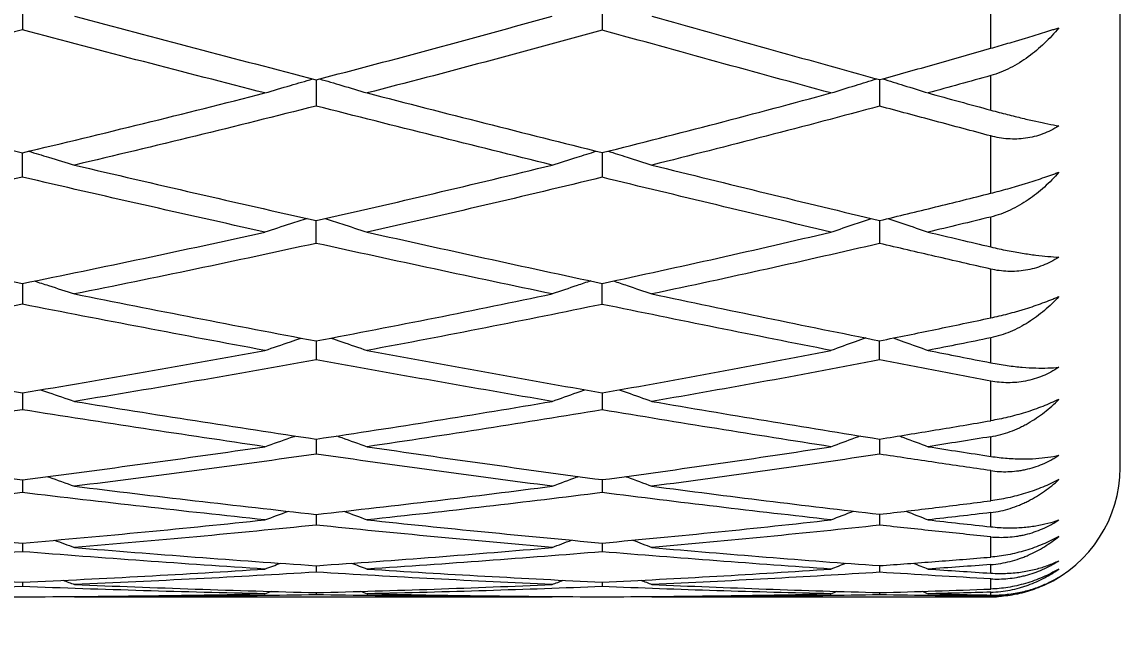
# Model space of a CAD drawing. Extents: x 6453 to 7582, y 0 to 827.
# Drawn here: x 6893.69 to 6902.19, y 644.57 to 649.25 of the extents above; entities that cross this region are included whole.
import ezdxf

# ---------------------------------------------------------------- set-up
doc = ezdxf.new("R2010")
doc.units = 0
doc.header["$LTSCALE"] = 30
doc.header["$MEASUREMENT"] = 0
doc.header["$PDMODE"] = 3
doc.header["$PDSIZE"] = -10
doc.layers.get('0').update_dxf_attribs({"linetype": 'CONTINUOUS'})
doc.layers.get('DEFPOINTS').update_dxf_attribs({"linetype": 'CONTINUOUS'})
doc.layers.add('1', color=7, linetype='CONTINUOUS')
doc.styles.add('Daelim Dimension', font='')
doc.styles.get('Daelim Dimension').set_extended_font_data('나눔고딕')
doc.dimstyles.new('DEFAULT', dxfattribs={"dimscale": 2, "dimtxt": 2, "dimasz": 2, "dimexe": 0, "dimexo": 2, "dimgap": 1, "dimtad": 1, "dimdec": 1, "dimzin": 9, "dimdsep": 46, "dimtxsty": 'Daelim Dimension', "dimcen": 0.5, "dimclrd": 252, "dimclre": 252, "dimclrt": 3, "dimadec": 1, "dimazin": 0, "dimtfac": 1, "dimtdec": 1, "dimtix": 1, "dimtmove": 0, "dimatfit": 3, "dimfxl": 1, "dimtolj": 1, "dimtzin": 1, "dimlwd": 9, "dimlwe": 9, "dimarcsym": 0})

# ---------------------------------------------------------------- blocks, each defined once
blk = doc.blocks.new('*D58')
at = {"color": 5, "lineweight": 9, "ltscale": 0.5, "transparency": 16777216}
for p, q in [((6608.1848, 641.7955), (6608.1848, 525.9087)), ((6902.1855, 641.7955), (6902.1855, 525.9087)), ((6612.1848, 527.9087), (6898.1855, 527.9087))]:
    blk.add_line(p, q, dxfattribs=at)
at = {"color": 5, "ltscale": 0.5, "transparency": 16777216}
for points in [[(6612.1848, 528.5754), (6612.1848, 527.242), (6608.1848, 527.9087)], [(6898.1855, 528.5754), (6898.1855, 527.242), (6902.1855, 527.9087)]]:
    blk.add_solid(points, dxfattribs=at)
at = {"layer": 'DEFPOINTS', "color": 0, "ltscale": 0.5, "transparency": 16777216}
for p in [(6608.1848, 645.7955), (6902.1855, 645.7955), (6902.1855, 527.9087)]:
    blk.add_point(p, dxfattribs=at)
at = {"color": 7, "ltscale": 0.5, "transparency": 16777216, "insert": (6755.1852, 535.3522), "char_height": 10, "attachment_point": 5, "style": 'Daelim Dimension'}
blk.add_mtext('\\A1;294', dxfattribs=at)

msp = doc.modelspace()

# ---------------------------------------------------------------- linework, layer by layer
at = {"layer": '1', "color": 7, "linetype": 'Continuous', "lineweight": 18}
for p, q in [((6902.1855, 645.7955), (6902.1855, 678.7955)), ((6894.099, 644.7955), (6897.7934, 644.7955)), ((6898.565, 644.7955), (6901.1855, 644.7955))]:
    msp.add_line(p, q, dxfattribs=at)
for start, end in [(294.78233, 0), (270, 273.45236)]:
    msp.add_arc((6901.1855, 645.7955), 1, start, end, dxfattribs=at)
at = {"layer": '1', "color": 7, "linetype": 'Continuous', "lineweight": 13}
for points, weights in [([(6901.1855, 649.041), (6901.1855, 649.2874), (6901.1855, 649.546)], [1, 0.999767428635, 1]), ([(6901.1855, 648.5629), (6901.1855, 648.6945), (6901.1855, 648.83)], [1, 0.999926457478, 1]), ([(6901.1855, 647.9192), (6901.1855, 648.1344), (6901.1855, 648.3628)], [1, 0.999767428635, 1]), ([(6901.1855, 647.5043), (6901.1855, 647.6177), (6901.1855, 647.7354)], [1, 0.999926457478, 1]), ([(6901.1855, 646.9549), (6901.1855, 647.1365), (6901.1855, 647.3323)], [1, 0.999767428635, 1]), ([(6901.1855, 646.6077), (6901.1855, 646.7017), (6901.1855, 646.8004)], [1, 0.999926457479, 1]), ([(6901.1855, 646.1587), (6901.1855, 646.3047), (6901.1855, 646.4657)], [1, 0.999767428635, 1]), ([(6901.1855, 645.883), (6901.1855, 645.9566), (6901.1855, 646.0351)], [1, 0.999926457479, 1]), ([(6901.1855, 645.5393), (6901.1855, 645.6481), (6901.1855, 645.7725)], [1, 0.999767428635, 1]), ([(6901.1855, 645.3381), (6901.1855, 645.3906), (6901.1855, 645.448)], [1, 0.999926457479, 1]), ([(6901.1855, 645.1034), (6901.1855, 645.1739), (6901.1855, 645.2604)], [1, 0.999767428635, 1]), ([(6901.1855, 644.979), (6901.1855, 645.0097), (6901.1855, 645.0454)], [1, 0.999926457479, 1]), ([(6901.1855, 644.856), (6901.1855, 644.8873), (6901.1855, 644.9349)], [1, 0.999767428635, 1]), ([(6901.1855, 644.8097), (6901.1855, 644.8182), (6901.1855, 644.8319)], [1, 0.999926457478, 1])]:
    msp.add_rational_spline(points, weights, degree=2, dxfattribs=at)
at = {"layer": '1', "color": 7, "linetype": 'Continuous', "lineweight": 18}
for points in [[(6893.6958, 649.4019), (6893.6958, 649.3655), (6893.6958, 649.2927), (6893.6958, 649.2198), (6893.6958, 649.1834)], [(6898.18, 649.402), (6898.18, 649.3654), (6898.18, 649.2922), (6898.1799, 649.2191), (6898.1799, 649.1825)], [(6894.099, 649.2905), (6894.4097, 649.2074), (6895.0318, 649.0421), (6895.6555, 648.8788), (6895.9678, 648.7977)], [(6895.9678, 648.7977), (6896.2727, 648.877), (6896.8818, 649.0384), (6897.4898, 649.2055), (6897.7934, 649.2905)], [(6898.565, 649.2905), (6898.8598, 649.2072), (6899.448, 649.0419), (6900.0339, 648.8793), (6900.3263, 648.7986)], [(6893.6958, 649.1834), (6893.3763, 649.0991), (6892.7377, 648.9336), (6892.0999, 648.7739), (6891.7811, 648.6955)], [(6895.5718, 648.6955), (6895.2583, 648.7757), (6894.6322, 648.9374), (6894.0076, 649.101), (6893.6958, 649.1834)], [(6898.1799, 649.1825), (6897.8781, 649.0986), (6897.2732, 648.9335), (6896.6664, 648.7739), (6896.3624, 648.6955)], [(6899.95, 648.6955), (6899.6562, 648.7753), (6899.0673, 648.9364), (6898.4761, 649.1), (6898.1799, 649.1825)], [(6900.3263, 648.7986), (6900.4698, 648.8383), (6900.7566, 648.9184), (6901.0427, 648.9999), (6901.1855, 649.041)], [(6901.1855, 648.83), (6901.1049, 648.8074), (6900.9434, 648.7623), (6900.7818, 648.7177), (6900.7009, 648.6955)], [(6891.7811, 648.6955), (6892.0995, 648.6171), (6892.7369, 648.4616), (6893.3759, 648.3087), (6893.6958, 648.2329)], [(6893.6958, 648.2329), (6894.0086, 648.3071), (6894.6342, 648.4584), (6895.2593, 648.6154), (6895.5718, 648.6955)], [(6896.3624, 648.6955), (6896.6656, 648.6172), (6897.2717, 648.4619), (6897.8773, 648.3093), (6898.1799, 648.2336)], [(6898.1799, 648.2336), (6898.4765, 648.3079), (6899.0681, 648.4591), (6899.6566, 648.6157), (6899.95, 648.6955)], [(6900.7009, 648.6955), (6900.7818, 648.6733), (6900.9434, 648.629), (6901.1049, 648.5849), (6901.1855, 648.5629)], [(6895.9678, 648.5944), (6895.6568, 648.5154), (6895.0344, 648.3604), (6894.4109, 648.211), (6894.099, 648.1377)], [(6897.7934, 648.1377), (6897.4892, 648.2125), (6896.8808, 648.3634), (6896.2721, 648.517), (6895.9678, 648.5944)], [(6900.3263, 648.5935), (6900.0342, 648.5147), (6899.4486, 648.3601), (6898.8601, 648.2109), (6898.565, 648.1377)], [(6901.1855, 648.3628), (6901.0427, 648.4009), (6900.7566, 648.4775), (6900.4698, 648.5547), (6900.3263, 648.5935)], [(6901.1855, 648.5629), (6901.2303, 648.5507), (6901.3158, 648.5281), (6901.4318, 648.4995), (6901.5359, 648.4756), (6901.6288, 648.4561), (6901.6854, 648.4454), (6901.7123, 648.4406)], [(6894.099, 648.1377), (6894.4097, 648.0647), (6895.0319, 647.9199), (6895.6556, 647.7777), (6895.9678, 647.7073)], [(6895.9678, 647.7073), (6896.2726, 647.7762), (6896.8818, 647.9167), (6897.4897, 648.063), (6897.7934, 648.1377)], [(6898.565, 648.1377), (6898.8598, 648.0646), (6899.4481, 647.9198), (6900.034, 647.7782), (6900.3263, 647.7081)], [(6893.6958, 648.0438), (6893.375, 647.9696), (6892.7351, 647.8247), (6892.0985, 647.6864), (6891.7811, 647.6188)], [(6895.5718, 647.6188), (6895.2584, 647.6882), (6894.6323, 647.8286), (6894.0077, 647.9716), (6893.6958, 648.0438)], [(6898.1799, 648.043), (6897.8781, 647.9695), (6897.2733, 647.8252), (6896.6664, 647.6867), (6896.3624, 647.6188)], [(6899.95, 647.6188), (6899.6561, 647.6879), (6899.0671, 647.8278), (6898.476, 647.9707), (6898.1799, 648.043)], [(6900.3263, 647.7081), (6900.4711, 647.7429), (6900.7592, 647.8129), (6901.044, 647.8836), (6901.1855, 647.9192)], [(6901.1855, 647.7354), (6901.1053, 647.7159), (6900.9443, 647.6769), (6900.7822, 647.6381), (6900.7009, 647.6188)], [(6891.7811, 647.6188), (6892.0995, 647.551), (6892.737, 647.4168), (6893.376, 647.2858), (6893.6958, 647.2211)], [(6893.6958, 647.2211), (6894.0086, 647.2845), (6894.6341, 647.414), (6895.2593, 647.5495), (6895.5718, 647.6188)], [(6896.3624, 647.6188), (6896.6656, 647.551), (6897.2717, 647.4171), (6897.8773, 647.2864), (6898.1799, 647.2218)], [(6898.1799, 647.2218), (6898.4814, 647.2862), (6899.078, 647.4169), (6899.6615, 647.5509), (6899.95, 647.6188)], [(6900.7009, 647.6188), (6900.7818, 647.5996), (6900.9434, 647.5613), (6901.1049, 647.5232), (6901.1855, 647.5043)], [(6895.9678, 647.5315), (6895.6568, 647.4633), (6895.0344, 647.33), (6894.4109, 647.2024), (6894.099, 647.1401)], [(6897.7934, 647.1401), (6897.4892, 647.2037), (6896.8808, 647.3326), (6896.2721, 647.4646), (6895.9678, 647.5315)], [(6900.3263, 647.5307), (6900.0395, 647.4639), (6899.4591, 647.332), (6898.8653, 647.2035), (6898.565, 647.1401)], [(6901.1855, 647.3323), (6901.0427, 647.3649), (6900.7566, 647.4306), (6900.4698, 647.4972), (6900.3263, 647.5307)], [(6901.1855, 647.5043), (6901.2303, 647.4937), (6901.3158, 647.4753), (6901.4318, 647.4545), (6901.5359, 647.4396), (6901.6288, 647.4298), (6901.6854, 647.4261), (6901.7123, 647.4249)], [(6893.6958, 647.0603), (6893.3748, 646.9974), (6892.7347, 646.875), (6892.0984, 646.7592), (6891.7811, 646.7029)], [(6895.5718, 646.7029), (6895.2584, 646.7608), (6894.6323, 646.8783), (6894.0077, 646.9991), (6893.6958, 647.0603)], [(6894.099, 647.1401), (6894.4098, 647.0779), (6895.032, 646.9552), (6895.6556, 646.8358), (6895.9678, 646.7769)], [(6895.9678, 646.7769), (6896.2772, 646.8353), (6896.8909, 646.9544), (6897.4943, 647.0775), (6897.7934, 647.1401)], [(6898.1799, 647.0596), (6897.8832, 646.9983), (6897.2835, 646.8775), (6896.6715, 646.7604), (6896.3624, 646.7029)], [(6899.95, 646.7029), (6899.6561, 646.7605), (6899.0671, 646.8776), (6898.476, 646.9984), (6898.1799, 647.0596)], [(6898.565, 647.1401), (6898.8598, 647.0778), (6899.448, 646.9552), (6900.0339, 646.8361), (6900.3263, 646.7775)], [(6900.3263, 646.7775), (6900.4715, 646.8067), (6900.76, 646.8654), (6901.0443, 646.925), (6901.1855, 646.9549)], [(6901.1855, 646.8004), (6901.1054, 646.784), (6900.9446, 646.7514), (6900.7824, 646.719), (6900.7009, 646.7029)], [(6891.7811, 646.7029), (6892.0995, 646.6464), (6892.737, 646.5351), (6893.376, 646.4274), (6893.6958, 646.3746)], [(6893.6958, 646.3746), (6894.0155, 646.4275), (6894.648, 646.5352), (6895.2662, 646.6464), (6895.5718, 646.7029)], [(6896.3624, 646.7029), (6896.6656, 646.6464), (6897.2718, 646.5353), (6897.8773, 646.4279), (6898.1799, 646.3751)], [(6898.1799, 646.3751), (6898.4828, 646.428), (6899.0807, 646.5356), (6899.6628, 646.6466), (6899.95, 646.7029)], [(6900.7009, 646.7029), (6900.7818, 646.6869), (6900.9434, 646.655), (6901.1049, 646.6234), (6901.1855, 646.6077)], [(6895.9678, 646.6303), (6895.6627, 646.5747), (6895.0462, 646.4656), (6894.4169, 646.3602), (6894.099, 646.3085)], [(6897.7934, 646.3085), (6897.4892, 646.3602), (6896.8808, 646.4656), (6896.2722, 646.5748), (6895.9678, 646.6303)], [(6900.3263, 646.6296), (6900.0409, 646.5745), (6899.4621, 646.4657), (6898.8668, 646.3603), (6898.565, 646.3085)], [(6901.1855, 646.4657), (6901.0427, 646.4925), (6900.7566, 646.5467), (6900.4698, 646.6018), (6900.3263, 646.6296)], [(6901.1855, 646.6077), (6901.2303, 646.599), (6901.3158, 646.5848), (6901.4318, 646.5721), (6901.5359, 646.5663), (6901.6288, 646.5663), (6901.6854, 646.5697), (6901.7123, 646.5721)], [(6894.099, 646.3085), (6894.4098, 646.2579), (6895.032, 646.1587), (6895.6556, 646.0632), (6895.9678, 646.0164)], [(6895.9678, 646.0164), (6896.2787, 646.0631), (6896.8939, 646.1584), (6897.4958, 646.2578), (6897.7934, 646.3085)], [(6898.565, 646.3085), (6898.8597, 646.2579), (6899.448, 646.1586), (6900.0339, 646.0635), (6900.3263, 646.0169)], [(6893.6958, 646.2437), (6893.3865, 646.1947), (6892.7582, 646.0978), (6892.1101, 646.004), (6891.7811, 645.9579)], [(6895.5718, 645.9579), (6895.2584, 646.0036), (6894.6323, 646.097), (6894.0077, 646.1942), (6893.6958, 646.2437)], [(6898.1799, 646.2432), (6897.8846, 646.1938), (6897.2863, 646.0968), (6896.6729, 646.0035), (6896.3624, 645.9579)], [(6899.95, 645.9579), (6899.6561, 646.0033), (6899.0671, 646.0964), (6898.476, 646.1936), (6898.1799, 646.2432)], [(6900.3263, 646.0169), (6900.4717, 646.0401), (6900.7603, 646.087), (6901.0445, 646.1346), (6901.1855, 646.1587)], [(6891.7811, 645.9579), (6892.0995, 645.9132), (6892.737, 645.826), (6893.3759, 645.7429), (6893.6958, 645.7024)], [(6893.6958, 645.7024), (6894.0161, 645.743), (6894.6491, 645.8262), (6895.2668, 645.9134), (6895.5718, 645.9579)], [(6896.3624, 645.9579), (6896.6656, 645.9133), (6897.2718, 645.8262), (6897.8773, 645.7432), (6898.1799, 645.7028)], [(6898.1799, 645.7028), (6898.4833, 645.7434), (6899.0818, 645.8266), (6899.6634, 645.9135), (6899.95, 645.9579)], [(6901.1855, 646.0351), (6901.1054, 646.0221), (6900.9446, 645.9962), (6900.7824, 645.9706), (6900.7009, 645.9579)], [(6900.7009, 645.9579), (6900.7818, 645.9452), (6900.9434, 645.9201), (6901.1048, 645.8953), (6901.1855, 645.883)], [(6895.9678, 645.9007), (6895.6637, 645.8573), (6895.0481, 645.7723), (6894.4178, 645.6914), (6894.099, 645.652)], [(6897.7934, 645.652), (6897.4892, 645.6913), (6896.8808, 645.7722), (6896.2722, 645.8572), (6895.9678, 645.9007)], [(6900.3263, 645.9002), (6900.0411, 645.8569), (6899.4624, 645.7722), (6898.8669, 645.6914), (6898.565, 645.652)], [(6901.1855, 645.7725), (6901.0426, 645.7933), (6900.7566, 645.8353), (6900.4698, 645.8784), (6900.3263, 645.9002)], [(6901.1855, 645.883), (6901.2303, 645.8762), (6901.3158, 645.8665), (6901.4318, 645.862), (6901.5359, 645.8654), (6901.6288, 645.8752), (6901.6854, 645.8856), (6901.7123, 645.8915)], [(6894.099, 645.652), (6894.4098, 645.6136), (6895.032, 645.5389), (6895.6556, 645.4684), (6895.9678, 645.4343)], [(6895.9678, 645.4343), (6896.2795, 645.4684), (6896.8955, 645.5389), (6897.4966, 645.6137), (6897.7934, 645.652)], [(6898.565, 645.652), (6898.8597, 645.6136), (6899.448, 645.5389), (6900.0339, 645.4687), (6900.3263, 645.4347)], [(6893.6958, 645.603), (6893.3854, 645.5659), (6892.7558, 645.4935), (6892.1089, 645.425), (6891.7811, 645.3918)], [(6895.5718, 645.3918), (6895.2584, 645.4248), (6894.6323, 645.4931), (6894.0077, 645.5657), (6893.6958, 645.603)], [(6898.1799, 645.6026), (6897.8847, 645.5654), (6897.2866, 645.493), (6896.6731, 645.4248), (6896.3624, 645.3918)], [(6899.95, 645.3918), (6899.6561, 645.4247), (6899.0671, 645.4927), (6898.476, 645.5652), (6898.1799, 645.6026)], [(6900.3263, 645.4347), (6900.4714, 645.4516), (6900.7598, 645.4859), (6901.0443, 645.5213), (6901.1855, 645.5393)], [(6895.5718, 645.3918), (6895.6322, 645.4141), (6895.6928, 645.4364), (6895.7535, 645.4586)], [(6896.1811, 645.4589), (6896.2417, 645.4366), (6896.3021, 645.4142), (6896.3624, 645.3918)], [(6899.95, 645.3918), (6900.008, 645.4143), (6900.066, 645.4367), (6900.1239, 645.4591)], [(6900.5287, 645.4589), (6900.5863, 645.4366), (6900.6437, 645.4142), (6900.7009, 645.3918)], [(6901.1855, 645.448), (6901.1053, 645.4384), (6900.9444, 645.4195), (6900.7823, 645.401), (6900.7009, 645.3918)], [(6891.7811, 645.3918), (6892.0994, 645.3596), (6892.7369, 645.2974), (6893.3759, 645.2397), (6893.6958, 645.2121)], [(6893.6958, 645.2121), (6894.0161, 645.2398), (6894.6491, 645.2975), (6895.2668, 645.3597), (6895.5718, 645.3918)], [(6895.9678, 645.4343), (6895.9678, 645.4064), (6895.9678, 645.3786), (6895.9678, 645.3507)], [(6896.3624, 645.3918), (6896.6656, 645.3596), (6897.2718, 645.2975), (6897.8773, 645.2399), (6898.1799, 645.2124)], [(6898.1799, 645.2124), (6898.4825, 645.24), (6899.0801, 645.2976), (6899.6626, 645.3597), (6899.95, 645.3918)], [(6900.3263, 645.4347), (6900.3263, 645.4066), (6900.3263, 645.3785), (6900.3263, 645.3504)], [(6900.7009, 645.3918), (6900.7818, 645.3827), (6900.9434, 645.3646), (6901.1048, 645.3469), (6901.1855, 645.3381)], [(6901.1855, 645.3381), (6901.2303, 645.3332), (6901.3158, 645.3282), (6901.4318, 645.3319), (6901.5359, 645.3445), (6901.6288, 645.364), (6901.6854, 645.3812), (6901.7123, 645.3907)], [(6895.9678, 645.3507), (6895.6637, 645.3197), (6895.0482, 645.2598), (6894.4179, 645.2044), (6894.099, 645.1779)], [(6897.7934, 645.1779), (6897.4892, 645.2044), (6896.8808, 645.2597), (6896.2721, 645.3196), (6895.9678, 645.3507)], [(6900.3263, 645.3504), (6900.0401, 645.3194), (6899.4604, 645.2596), (6898.8659, 645.2043), (6898.565, 645.1779)], [(6901.1855, 645.2604), (6901.0426, 645.2748), (6900.7566, 645.3042), (6900.4698, 645.3348), (6900.3263, 645.3504)], [(6893.6958, 645.2121), (6893.6958, 645.1898), (6893.6958, 645.1675), (6893.6958, 645.1452)], [(6893.9437, 645.2349), (6893.9956, 645.2159), (6894.0474, 645.1969), (6894.099, 645.1779)], [(6897.7934, 645.1779), (6897.843, 645.1969), (6897.8927, 645.2159), (6897.9426, 645.2349)], [(6898.1799, 645.2124), (6898.1799, 645.1899), (6898.1799, 645.1674), (6898.1799, 645.1449)], [(6898.4158, 645.2353), (6898.4656, 645.2162), (6898.5154, 645.1971), (6898.565, 645.1779)], [(6893.6958, 645.1452), (6893.3846, 645.1206), (6892.7543, 645.0734), (6892.1082, 645.031), (6891.7811, 645.011)], [(6895.5718, 645.011), (6895.2583, 645.0309), (6894.6321, 645.0733), (6894.0076, 645.1205), (6893.6958, 645.1452)], [(6894.099, 645.1779), (6894.4097, 645.1521), (6895.032, 645.1027), (6895.6556, 645.0581), (6895.9678, 645.037)], [(6895.9678, 645.037), (6896.2788, 645.058), (6896.8942, 645.1026), (6897.4959, 645.1521), (6897.7934, 645.1779)], [(6898.1799, 645.1449), (6897.8839, 645.1202), (6897.2849, 645.0731), (6896.6722, 645.0308), (6896.3624, 645.011)], [(6899.95, 645.011), (6899.6561, 645.0308), (6899.0671, 645.0731), (6898.476, 645.1202), (6898.1799, 645.1449)], [(6898.565, 645.1779), (6898.8597, 645.1521), (6899.448, 645.1027), (6900.0339, 645.0582), (6900.3263, 645.0372)], [(6895.5718, 645.011), (6895.6121, 645.0262), (6895.6525, 645.0414), (6895.6929, 645.0566)], [(6895.9678, 645.037), (6895.9678, 645.0201), (6895.9678, 645.0033), (6895.9678, 644.9864)], [(6896.241, 645.057), (6896.2815, 645.0417), (6896.322, 645.0263), (6896.3624, 645.011)], [(6899.95, 645.011), (6899.9887, 645.0263), (6900.0274, 645.0416), (6900.066, 645.0569)], [(6900.3263, 645.0372), (6900.4697, 645.0475), (6900.7563, 645.0689), (6901.0425, 645.0917), (6901.1855, 645.1034)], [(6900.3263, 645.0372), (6900.3263, 645.0202), (6900.3263, 645.0032), (6900.3263, 644.9862)], [(6900.5862, 645.0567), (6900.6245, 645.0415), (6900.6628, 645.0262), (6900.7009, 645.011)], [(6901.1855, 645.0454), (6901.1056, 645.0395), (6900.9449, 645.0278), (6900.7825, 645.0165), (6900.7009, 645.011)], [(6901.1855, 644.979), (6901.2303, 644.9762), (6901.3158, 644.9758), (6901.4318, 644.9877), (6901.5359, 645.0093), (6901.6288, 645.0384), (6901.6854, 645.0622), (6901.7123, 645.0751)], [(6891.7811, 645.011), (6892.1004, 644.9914), (6892.7389, 644.9548), (6893.3769, 644.9234), (6893.6958, 644.9089)], [(6893.6958, 644.9089), (6894.0155, 644.9234), (6894.6479, 644.955), (6895.2662, 644.9915), (6895.5718, 645.011)], [(6895.9678, 644.9864), (6895.663, 644.9681), (6895.0467, 644.9339), (6894.4171, 644.9047), (6894.099, 644.8914)], [(6897.7934, 644.8914), (6897.4893, 644.9047), (6896.8809, 644.9339), (6896.2722, 644.9681), (6895.9678, 644.9864)], [(6896.3624, 645.011), (6896.6656, 644.9915), (6897.2717, 644.955), (6897.8773, 644.9235), (6898.1799, 644.9091)], [(6898.1799, 644.9091), (6898.4758, 644.9232), (6899.0667, 644.9543), (6899.6559, 644.9911), (6899.95, 645.011)], [(6900.3263, 644.9862), (6900.0425, 644.9681), (6899.4653, 644.9341), (6898.8684, 644.9048), (6898.565, 644.8914)], [(6901.1855, 644.9349), (6901.0427, 644.9428), (6900.7566, 644.9593), (6900.4698, 644.977), (6900.3263, 644.9862)], [(6900.7009, 645.011), (6900.7818, 645.0054), (6900.9434, 644.9946), (6901.1048, 644.9842), (6901.1855, 644.979)], [(6901.1855, 644.8097), (6901.2303, 644.8089), (6901.3158, 644.8132), (6901.4318, 644.8331), (6901.5359, 644.8635), (6901.6288, 644.9017), (6901.6854, 644.9321), (6901.7123, 644.9482)], [(6893.6958, 644.8753), (6893.3841, 644.8635), (6892.7533, 644.8422), (6892.1076, 644.8262), (6891.7811, 644.8195)], [(6893.6958, 644.9089), (6893.6958, 644.8977), (6893.6958, 644.8865), (6893.6958, 644.8753)], [(6895.5718, 644.8195), (6895.2582, 644.8262), (6894.6319, 644.8422), (6894.0075, 644.8634), (6893.6958, 644.8753)], [(6894.0095, 644.9248), (6894.0394, 644.9137), (6894.0692, 644.9025), (6894.099, 644.8914)], [(6894.099, 644.8914), (6894.4103, 644.8784), (6895.0331, 644.8549), (6895.6562, 644.8365), (6895.9678, 644.8287)], [(6895.9678, 644.8287), (6896.2726, 644.8364), (6896.8817, 644.8544), (6897.4897, 644.8781), (6897.7934, 644.8914)], [(6898.1799, 644.8752), (6897.8852, 644.8634), (6897.2875, 644.8422), (6896.6735, 644.8262), (6896.3624, 644.8195)], [(6897.7934, 644.8914), (6897.8219, 644.9025), (6897.8504, 644.9136), (6897.879, 644.9246)], [(6898.1799, 644.9091), (6898.1799, 644.8978), (6898.1799, 644.8865), (6898.1799, 644.8752)], [(6899.95, 644.8195), (6899.6562, 644.8261), (6899.0672, 644.8421), (6898.4761, 644.8633), (6898.1799, 644.8752)], [(6898.4789, 644.9251), (6898.5077, 644.9139), (6898.5364, 644.9026), (6898.565, 644.8914)], [(6898.565, 644.8914), (6898.8598, 644.8784), (6899.448, 644.8549), (6900.0339, 644.8366), (6900.3263, 644.8288)], [(6900.3263, 644.8288), (6900.4698, 644.8326), (6900.7566, 644.841), (6901.0427, 644.8507), (6901.1855, 644.856)], [(6891.7811, 644.8195), (6892.1101, 644.8128), (6892.7581, 644.8023), (6893.3865, 644.7974), (6893.6958, 644.7962)], [(6893.6958, 644.7962), (6894.0088, 644.7974), (6894.6346, 644.8024), (6895.2595, 644.8128), (6895.5718, 644.8195)], [(6894.0881, 644.7996), (6894.0917, 644.7982), (6894.0954, 644.7969), (6894.099, 644.7955)], [(6895.9678, 644.8118), (6895.666, 644.8065), (6895.0527, 644.7983), (6894.4201, 644.7955), (6894.099, 644.7955)], [(6895.5718, 644.8195), (6895.5886, 644.8259), (6895.6054, 644.8323), (6895.6223, 644.8387)], [(6895.9678, 644.8287), (6895.9678, 644.823), (6895.9678, 644.8174), (6895.9678, 644.8118)], [(6897.7934, 644.7955), (6897.4893, 644.7955), (6896.8809, 644.7983), (6896.2722, 644.8064), (6895.9678, 644.8118)], [(6896.3112, 644.8391), (6896.3283, 644.8326), (6896.3453, 644.826), (6896.3624, 644.8195)], [(6896.3624, 644.8195), (6896.6657, 644.813), (6897.272, 644.8025), (6897.8774, 644.7974), (6898.1799, 644.7963)], [(6897.7934, 644.7955), (6897.7965, 644.7968), (6897.7997, 644.798), (6897.8029, 644.7992)], [(6898.1799, 644.7963), (6898.4764, 644.7974), (6899.068, 644.8024), (6899.6565, 644.8129), (6899.95, 644.8195)], [(6898.5545, 644.7997), (6898.558, 644.7983), (6898.5615, 644.7969), (6898.565, 644.7955)], [(6900.3263, 644.8117), (6900.0341, 644.8063), (6899.4484, 644.7982), (6898.8599, 644.7955), (6898.565, 644.7955)], [(6899.95, 644.8195), (6899.9662, 644.826), (6899.9823, 644.8324), (6899.9984, 644.8389)], [(6900.3263, 644.8288), (6900.3263, 644.8231), (6900.3263, 644.8174), (6900.3263, 644.8117)], [(6901.1855, 644.7996), (6901.0427, 644.8009), (6900.7566, 644.8043), (6900.4698, 644.809), (6900.3263, 644.8117)], [(6900.6539, 644.8385), (6900.6696, 644.8322), (6900.6853, 644.8258), (6900.7009, 644.8195)], [(6901.1855, 644.8319), (6901.1048, 644.8296), (6900.9434, 644.8252), (6900.7818, 644.8213), (6900.7009, 644.8195)], [(6900.7009, 644.8195), (6900.7818, 644.8176), (6900.9434, 644.8142), (6901.1049, 644.8111), (6901.1855, 644.8097)]]:
    msp.add_open_spline(points, degree=3, dxfattribs=at)
for points, knots in [([(6901.1855, 649.041), (6901.2292, 649.0535), (6901.2734, 649.0665), (6901.3406, 649.0863), (6901.3632, 649.093), (6901.3972, 649.1032), (6901.4086, 649.1067), (6901.4315, 649.1135), (6901.443, 649.117), (6901.4997, 649.1341), (6901.5439, 649.1477), (6901.6086, 649.1676), (6901.6298, 649.1741), (6901.6613, 649.1839), (6901.6717, 649.1871), (6901.6922, 649.1935), (6901.7023, 649.1967), (6901.7123, 649.1998)], [0, 0, 0, 0, 0.25, 0.25, 0.375, 0.375, 0.4375, 0.4375, 0.5, 0.5, 0.75, 0.75, 0.875, 0.875, 0.9375, 0.9375, 1, 1, 1, 1]), ([(6901.7123, 649.1998), (6901.677, 649.1574), (6901.6398, 649.1172), (6901.5612, 649.0421), (6901.5198, 649.0071), (6901.4539, 648.9591), (6901.4313, 648.9438), (6901.3848, 648.9151), (6901.3611, 648.9018), (6901.2885, 648.865), (6901.2382, 648.8448), (6901.1855, 648.83)], [0, 0, 0, 0, 0.25, 0.25, 0.5, 0.5, 0.625, 0.625, 0.75, 0.75, 1, 1, 1, 1]), ([(6895.5718, 648.6955), (6895.6375, 648.715), (6895.7605, 648.7514), (6895.8842, 648.7876), (6895.9418, 648.8045)], [0, 0, 0, 0, 0.534938, 1, 1, 1, 1]), ([(6895.9678, 648.7977), (6895.9678, 648.7662), (6895.9678, 648.6984), (6895.9678, 648.6307), (6895.9678, 648.5944)], [0, 0, 0, 0, 0.464595, 1, 1, 1, 1]), ([(6895.9935, 648.8045), (6896.0511, 648.7877), (6896.1745, 648.7515), (6896.2971, 648.715), (6896.3624, 648.6955)], [0, 0, 0, 0, 0.465321, 1, 1, 1, 1]), ([(6899.95, 648.6955), (6900.0128, 648.7151), (6900.1306, 648.7517), (6900.2483, 648.7881), (6900.3033, 648.805)], [0, 0, 0, 0, 0.532517, 1, 1, 1, 1]), ([(6900.3263, 648.7986), (6900.3263, 648.7666), (6900.3263, 648.6983), (6900.3263, 648.6299), (6900.3263, 648.5935)], [0, 0, 0, 0, 0.467236, 1, 1, 1, 1]), ([(6900.3491, 648.805), (6900.4043, 648.788), (6900.5219, 648.7516), (6900.6389, 648.715), (6900.7009, 648.6955)], [0, 0, 0, 0, 0.467741, 1, 1, 1, 1]), ([(6901.7123, 648.4406), (6901.6725, 648.4152), (6901.6311, 648.3945), (6901.5663, 648.3703), (6901.5443, 648.3634), (6901.4994, 648.3521), (6901.4769, 648.3477), (6901.4094, 648.3384), (6901.3642, 648.337), (6901.2963, 648.3419), (6901.2738, 648.3446), (6901.2293, 648.3522), (6901.2073, 648.357), (6901.1855, 648.3628)], [0, 0, 0, 0, 0.25, 0.25, 0.375, 0.375, 0.5, 0.5, 0.75, 0.75, 0.875, 0.875, 1, 1, 1, 1]), ([(6893.6958, 648.0438), (6893.6958, 648.0796), (6893.6958, 648.1427), (6893.6958, 648.2057), (6893.6958, 648.2329)], [0, 0, 0, 0, 0.569233, 1, 1, 1, 1]), ([(6893.7442, 648.2447), (6893.7956, 648.2293), (6893.9143, 648.1938), (6894.0322, 648.1581), (6894.099, 648.1377)], [0, 0, 0, 0, 0.432271, 1, 1, 1, 1]), ([(6897.7934, 648.1377), (6897.8575, 648.158), (6897.9711, 648.1938), (6898.0852, 648.2295), (6898.1348, 648.245)], [0, 0, 0, 0, 0.565781, 1, 1, 1, 1]), ([(6898.18, 648.2336), (6898.18, 648.2061), (6898.1799, 648.1425), (6898.1799, 648.079), (6898.1799, 648.043)], [0, 0, 0, 0, 0.433247, 1, 1, 1, 1]), ([(6898.2247, 648.2452), (6898.2743, 648.2297), (6898.3881, 648.194), (6898.5013, 648.1581), (6898.565, 648.1377)], [0, 0, 0, 0, 0.434729, 1, 1, 1, 1]), ([(6901.1855, 647.9192), (6901.2292, 647.9302), (6901.2734, 647.9419), (6901.3406, 647.9607), (6901.3632, 647.9672), (6901.3972, 647.9772), (6901.4086, 647.9806), (6901.4315, 647.9875), (6901.443, 647.991), (6901.4997, 648.0085), (6901.5439, 648.0228), (6901.6086, 648.0447), (6901.6298, 648.0521), (6901.6613, 648.0633), (6901.6717, 648.067), (6901.6922, 648.0745), (6901.7023, 648.0782), (6901.7123, 648.0819)], [0, 0, 0, 0, 0.25, 0.25, 0.375, 0.375, 0.4375, 0.4375, 0.5, 0.5, 0.75, 0.75, 0.875, 0.875, 0.9375, 0.9375, 1, 1, 1, 1]), ([(6901.7123, 648.0819), (6901.677, 648.0413), (6901.6398, 648.0031), (6901.5612, 647.9318), (6901.5198, 647.8987), (6901.4539, 647.8536), (6901.4313, 647.8394), (6901.3848, 647.8126), (6901.3611, 647.8003), (6901.2885, 647.7665), (6901.2382, 647.7483), (6901.1855, 647.7354)], [0, 0, 0, 0, 0.25, 0.25, 0.5, 0.5, 0.625, 0.625, 0.75, 0.75, 1, 1, 1, 1]), ([(6895.8993, 647.723), (6895.8559, 647.7093), (6895.7464, 647.6746), (6895.6375, 647.6398), (6895.5718, 647.6188)], [0, 0, 0, 0, 0.395931, 1, 1, 1, 1]), ([(6895.9678, 647.5315), (6895.9678, 647.567), (6895.9678, 647.6256), (6895.9678, 647.6842), (6895.9678, 647.7073)], [0, 0, 0, 0, 0.605864, 1, 1, 1, 1]), ([(6896.0358, 647.7232), (6896.0792, 647.7094), (6896.1884, 647.6747), (6896.2971, 647.6399), (6896.3624, 647.6188)], [0, 0, 0, 0, 0.396624, 1, 1, 1, 1]), ([(6899.95, 647.6188), (6900.0128, 647.6399), (6900.1171, 647.675), (6900.2213, 647.7097), (6900.2629, 647.7235)], [0, 0, 0, 0, 0.601401, 1, 1, 1, 1]), ([(6900.3263, 647.7081), (6900.3263, 647.6846), (6900.3263, 647.6255), (6900.3263, 647.5663), (6900.3263, 647.5307)], [0, 0, 0, 0, 0.397433, 1, 1, 1, 1]), ([(6900.3894, 647.7236), (6900.4311, 647.7097), (6900.5353, 647.6749), (6900.6389, 647.6399), (6900.7009, 647.6188)], [0, 0, 0, 0, 0.399241, 1, 1, 1, 1]), ([(6901.7123, 647.4249), (6901.6725, 647.3989), (6901.6311, 647.3773), (6901.5663, 647.3517), (6901.5443, 647.3443), (6901.4994, 647.3318), (6901.4769, 647.3268), (6901.4094, 647.3155), (6901.3642, 647.3128), (6901.2963, 647.3153), (6901.2738, 647.3173), (6901.2293, 647.3233), (6901.2073, 647.3273), (6901.1855, 647.3323)], [0, 0, 0, 0, 0.25, 0.25, 0.375, 0.375, 0.5, 0.5, 0.75, 0.75, 0.875, 0.875, 1, 1, 1, 1]), ([(6893.7883, 647.2405), (6893.825, 647.2287), (6893.9289, 647.1954), (6894.0322, 647.1618), (6894.099, 647.1401)], [0, 0, 0, 0, 0.352134, 1, 1, 1, 1]), ([(6898.0923, 647.2407), (6898.0569, 647.2289), (6897.957, 647.1954), (6897.8575, 647.1618), (6897.7934, 647.1401)], [0, 0, 0, 0, 0.354189, 1, 1, 1, 1]), ([(6898.2668, 647.241), (6898.3023, 647.2291), (6898.402, 647.1956), (6898.5013, 647.1619), (6898.565, 647.1401)], [0, 0, 0, 0, 0.355269, 1, 1, 1, 1]), ([(6893.6958, 647.2211), (6893.6958, 647.2025), (6893.6958, 647.1488), (6893.6958, 647.0952), (6893.6958, 647.0603)], [0, 0, 0, 0, 0.348297, 1, 1, 1, 1]), ([(6898.1799, 647.0596), (6898.1799, 647.0947), (6898.1799, 647.1487), (6898.18, 647.2028), (6898.18, 647.2218)], [0, 0, 0, 0, 0.64856, 1, 1, 1, 1]), ([(6901.1855, 646.9549), (6901.2292, 646.9642), (6901.2734, 646.9746), (6901.3406, 646.9921), (6901.3632, 646.9983), (6901.3972, 647.008), (6901.4086, 647.0114), (6901.4315, 647.0182), (6901.443, 647.0217), (6901.4997, 647.0394), (6901.5439, 647.0544), (6901.6086, 647.078), (6901.6298, 647.0861), (6901.6613, 647.0986), (6901.6717, 647.1028), (6901.6922, 647.1112), (6901.7023, 647.1155), (6901.7123, 647.1197)], [0, 0, 0, 0, 0.25, 0.25, 0.375, 0.375, 0.4375, 0.4375, 0.5, 0.5, 0.75, 0.75, 0.875, 0.875, 0.9375, 0.9375, 1, 1, 1, 1]), ([(6901.7123, 647.1197), (6901.677, 647.0815), (6901.6398, 647.0455), (6901.5612, 646.9788), (6901.5198, 646.948), (6901.4539, 646.9064), (6901.4313, 646.8933), (6901.3848, 646.8689), (6901.3611, 646.8576), (6901.2885, 646.8272), (6901.2382, 646.8112), (6901.1855, 646.8004)], [0, 0, 0, 0, 0.25, 0.25, 0.5, 0.5, 0.625, 0.625, 0.75, 0.75, 1, 1, 1, 1]), ([(6895.5718, 646.7029), (6895.6375, 646.7253), (6895.7316, 646.7572), (6895.826, 646.789), (6895.8545, 646.7986)], [0, 0, 0, 0, 0.699408, 1, 1, 1, 1]), ([(6895.9678, 646.7769), (6895.9678, 646.7624), (6895.9678, 646.7135), (6895.9678, 646.6646), (6895.9678, 646.6303)], [0, 0, 0, 0, 0.296471, 1, 1, 1, 1]), ([(6896.0802, 646.7988), (6896.1087, 646.7892), (6896.2031, 646.7573), (6896.2971, 646.7253), (6896.3624, 646.7029)], [0, 0, 0, 0, 0.302147, 1, 1, 1, 1]), ([(6900.2204, 646.7992), (6900.193, 646.7895), (6900.1029, 646.7575), (6900.0128, 646.7254), (6899.95, 646.7029)], [0, 0, 0, 0, 0.303985, 1, 1, 1, 1]), ([(6900.3263, 646.6296), (6900.3263, 646.6641), (6900.3263, 646.7134), (6900.3263, 646.7627), (6900.3263, 646.7775)], [0, 0, 0, 0, 0.6993, 1, 1, 1, 1]), ([(6900.4319, 646.7992), (6900.4594, 646.7895), (6900.5493, 646.7575), (6900.6389, 646.7253), (6900.7009, 646.7029)], [0, 0, 0, 0, 0.304816, 1, 1, 1, 1]), ([(6901.7123, 646.5721), (6901.6725, 646.5457), (6901.6311, 646.5236), (6901.5663, 646.4968), (6901.5443, 646.489), (6901.4994, 646.4755), (6901.4769, 646.4699), (6901.4094, 646.4568), (6901.3642, 646.4527), (6901.2963, 646.4529), (6901.2738, 646.4541), (6901.2293, 646.4584), (6901.2073, 646.4616), (6901.1855, 646.4657)], [0, 0, 0, 0, 0.25, 0.25, 0.375, 0.375, 0.5, 0.5, 0.75, 0.75, 0.875, 0.875, 1, 1, 1, 1]), ([(6893.8352, 646.3985), (6893.8562, 646.3914), (6893.9444, 646.3615), (6894.0322, 646.3314), (6894.099, 646.3085)], [0, 0, 0, 0, 0.237424, 1, 1, 1, 1]), ([(6897.7934, 646.3085), (6897.8575, 646.3314), (6897.942, 646.3615), (6898.0268, 646.3915), (6898.0472, 646.3987)], [0, 0, 0, 0, 0.760221, 1, 1, 1, 1]), ([(6898.3118, 646.399), (6898.3322, 646.3917), (6898.4169, 646.3617), (6898.5013, 646.3315), (6898.565, 646.3085)], [0, 0, 0, 0, 0.241472, 1, 1, 1, 1]), ([(6893.6958, 646.3746), (6893.6958, 646.3646), (6893.6958, 646.3209), (6893.6958, 646.2773), (6893.6958, 646.2437)], [0, 0, 0, 0, 0.229139, 1, 1, 1, 1]), ([(6898.18, 646.3751), (6898.18, 646.3648), (6898.1799, 646.3209), (6898.1799, 646.2769), (6898.1799, 646.2432)], [0, 0, 0, 0, 0.23322, 1, 1, 1, 1]), ([(6901.7123, 646.3238), (6901.6725, 646.3048), (6901.6311, 646.2869), (6901.5663, 646.2616), (6901.5443, 646.2534), (6901.4994, 646.2377), (6901.4769, 646.2303), (6901.4094, 646.2093), (6901.3642, 646.1969), (6901.2963, 646.1806), (6901.2738, 646.1756), (6901.2293, 646.1665), (6901.2073, 646.1624), (6901.1855, 646.1587)], [0, 0, 0, 0, 0.25, 0.25, 0.375, 0.375, 0.5, 0.5, 0.75, 0.75, 0.875, 0.875, 1, 1, 1, 1]), ([(6901.1855, 646.0351), (6901.2382, 646.0437), (6901.2884, 646.0574), (6901.3606, 646.0839), (6901.3842, 646.0938), (6901.4189, 646.1101), (6901.4303, 646.1158), (6901.453, 646.1275), (6901.4642, 646.1337), (6901.5194, 646.1652), (6901.5609, 646.1934), (6901.6397, 646.255), (6901.677, 646.2883), (6901.7123, 646.3238)], [0, 0, 0, 0, 0.25, 0.25, 0.375, 0.375, 0.4375, 0.4375, 0.5, 0.5, 0.75, 0.75, 1, 1, 1, 1]), ([(6895.5718, 645.9579), (6895.6375, 645.9813), (6895.7156, 646.0091), (6895.7941, 646.0368), (6895.8065, 646.0412)], [0, 0, 0, 0, 0.841905, 1, 1, 1, 1]), ([(6896.1281, 646.0414), (6896.1406, 646.037), (6896.219, 646.0092), (6896.2971, 645.9813), (6896.3624, 645.9579)], [0, 0, 0, 0, 0.16015, 1, 1, 1, 1]), ([(6899.95, 645.9579), (6900.0128, 645.9814), (6900.0876, 646.0094), (6900.1624, 646.0372), (6900.1744, 646.0417)], [0, 0, 0, 0, 0.838508, 1, 1, 1, 1]), ([(6900.4778, 646.0417), (6900.49, 646.0372), (6900.5646, 646.0093), (6900.6389, 645.9813), (6900.7009, 645.9579)], [0, 0, 0, 0, 0.162478, 1, 1, 1, 1]), ([(6895.9678, 646.0164), (6895.9678, 646.0107), (6895.9678, 645.9721), (6895.9678, 645.9335), (6895.9678, 645.9007)], [0, 0, 0, 0, 0.148094, 1, 1, 1, 1]), ([(6900.3263, 646.0169), (6900.3263, 646.011), (6900.3263, 645.972), (6900.3263, 645.9331), (6900.3263, 645.9002)], [0, 0, 0, 0, 0.153689, 1, 1, 1, 1]), ([(6901.1855, 645.7725), (6901.2292, 645.7662), (6901.2734, 645.7635), (6901.3406, 645.7655), (6901.3632, 645.7671), (6901.3972, 645.7713), (6901.4086, 645.7729), (6901.4315, 645.7768), (6901.443, 645.779), (6901.4997, 645.7914), (6901.5439, 645.8055), (6901.6086, 645.8331), (6901.6298, 645.8433), (6901.6613, 645.8603), (6901.6717, 645.8662), (6901.6922, 645.8785), (6901.7023, 645.8849), (6901.7123, 645.8915)], [0, 0, 0, 0, 0.25, 0.25, 0.375, 0.375, 0.4375, 0.4375, 0.5, 0.5, 0.75, 0.75, 0.875, 0.875, 0.9375, 0.9375, 1, 1, 1, 1]), ([(6893.6958, 645.7024), (6893.6958, 645.7012), (6893.6958, 645.6681), (6893.6958, 645.6349), (6893.6958, 645.603)], [0, 0, 0, 0, 0.036403, 1, 1, 1, 1]), ([(6893.8865, 645.7277), (6893.8903, 645.7263), (6893.9614, 645.7012), (6894.0322, 645.6759), (6894.099, 645.652)], [0, 0, 0, 0, 0.054373, 1, 1, 1, 1]), ([(6897.7934, 645.652), (6897.8575, 645.6759), (6897.9256, 645.7012), (6897.994, 645.7264), (6897.9979, 645.7278)], [0, 0, 0, 0, 0.942619, 1, 1, 1, 1]), ([(6898.1799, 645.7028), (6898.1799, 645.7014), (6898.1799, 645.668), (6898.1799, 645.6346), (6898.1799, 645.6026)], [0, 0, 0, 0, 0.042006, 1, 1, 1, 1]), ([(6898.3608, 645.7281), (6898.3649, 645.7266), (6898.4332, 645.7013), (6898.5013, 645.676), (6898.565, 645.652)], [0, 0, 0, 0, 0.059955, 1, 1, 1, 1]), ([(6901.7123, 645.703), (6901.6725, 645.6821), (6901.6311, 645.6629), (6901.5663, 645.6363), (6901.5443, 645.6279), (6901.4994, 645.6118), (6901.4769, 645.6044), (6901.4094, 645.5836), (6901.3642, 645.5718), (6901.2963, 645.5572), (6901.2738, 645.5529), (6901.2293, 645.5453), (6901.2073, 645.542), (6901.1855, 645.5393)], [0, 0, 0, 0, 0.25, 0.25, 0.375, 0.375, 0.5, 0.5, 0.75, 0.75, 0.875, 0.875, 1, 1, 1, 1]), ([(6901.1855, 645.448), (6901.2382, 645.4543), (6901.2884, 645.4654), (6901.3606, 645.4881), (6901.3842, 645.4966), (6901.4189, 645.5108), (6901.4303, 645.5157), (6901.453, 645.5261), (6901.4642, 645.5315), (6901.5194, 645.5594), (6901.5609, 645.5847), (6901.6397, 645.6402), (6901.677, 645.6705), (6901.7123, 645.703)], [0, 0, 0, 0, 0.25, 0.25, 0.375, 0.375, 0.4375, 0.4375, 0.5, 0.5, 0.75, 0.75, 1, 1, 1, 1]), ([(6901.1855, 645.2604), (6901.2292, 645.256), (6901.2734, 645.255), (6901.3406, 645.2593), (6901.3632, 645.2616), (6901.3972, 645.2667), (6901.4086, 645.2687), (6901.4315, 645.2731), (6901.443, 645.2756), (6901.4997, 645.2893), (6901.5439, 645.3041), (6901.6086, 645.3322), (6901.6298, 645.3426), (6901.6613, 645.3596), (6901.6717, 645.3655), (6901.6922, 645.3778), (6901.7023, 645.3842), (6901.7123, 645.3907)], [0, 0, 0, 0, 0.25, 0.25, 0.375, 0.375, 0.4375, 0.4375, 0.5, 0.5, 0.75, 0.75, 0.875, 0.875, 0.9375, 0.9375, 1, 1, 1, 1]), ([(6901.7123, 645.2638), (6901.6725, 645.2414), (6901.6311, 645.2211), (6901.5663, 645.1936), (6901.5443, 645.1849), (6901.4994, 645.1687), (6901.4769, 645.1613), (6901.4094, 645.141), (6901.3642, 645.13), (6901.2963, 645.1172), (6901.2738, 645.1136), (6901.2293, 645.1076), (6901.2073, 645.1052), (6901.1855, 645.1034)], [0, 0, 0, 0, 0.25, 0.25, 0.375, 0.375, 0.5, 0.5, 0.75, 0.75, 0.875, 0.875, 1, 1, 1, 1]), ([(6901.1855, 645.0454), (6901.2382, 645.0493), (6901.2884, 645.0579), (6901.3606, 645.0763), (6901.3842, 645.0834), (6901.4189, 645.0954), (6901.4303, 645.0996), (6901.453, 645.1084), (6901.4642, 645.113), (6901.5194, 645.137), (6901.5609, 645.1591), (6901.6397, 645.208), (6901.677, 645.2348), (6901.7123, 645.2638)], [0, 0, 0, 0, 0.25, 0.25, 0.375, 0.375, 0.4375, 0.4375, 0.5, 0.5, 0.75, 0.75, 1, 1, 1, 1]), ([(6901.1855, 644.9349), (6901.2292, 644.9324), (6901.2734, 644.9332), (6901.3406, 644.9397), (6901.3632, 644.9427), (6901.3972, 644.9487), (6901.4086, 644.951), (6901.4315, 644.956), (6901.443, 644.9587), (6901.4997, 644.9734), (6901.5439, 644.9888), (6901.6086, 645.0172), (6901.6298, 645.0276), (6901.6613, 645.0445), (6901.6717, 645.0504), (6901.6922, 645.0625), (6901.7023, 645.0687), (6901.7123, 645.0751)], [0, 0, 0, 0, 0.25, 0.25, 0.375, 0.375, 0.4375, 0.4375, 0.5, 0.5, 0.75, 0.75, 0.875, 0.875, 0.9375, 0.9375, 1, 1, 1, 1]), ([(6901.7123, 645.0113), (6901.6725, 644.9876), (6901.6311, 644.9663), (6901.5663, 644.9382), (6901.5443, 644.9294), (6901.4994, 644.9132), (6901.4769, 644.9059), (6901.4094, 644.8863), (6901.3642, 644.8763), (6901.2963, 644.8654), (6901.2738, 644.8626), (6901.2293, 644.8582), (6901.2073, 644.8568), (6901.1855, 644.856)], [0, 0, 0, 0, 0.25, 0.25, 0.375, 0.375, 0.5, 0.5, 0.75, 0.75, 0.875, 0.875, 1, 1, 1, 1]), ([(6901.1855, 644.8319), (6901.2382, 644.8334), (6901.2884, 644.8392), (6901.3606, 644.8533), (6901.3842, 644.8588), (6901.4189, 644.8684), (6901.4303, 644.8718), (6901.453, 644.879), (6901.4642, 644.8828), (6901.5194, 644.9026), (6901.5609, 644.9212), (6901.6397, 644.9629), (6901.677, 644.9861), (6901.7123, 645.0113)], [0, 0, 0, 0, 0.25, 0.25, 0.375, 0.375, 0.4375, 0.4375, 0.5, 0.5, 0.75, 0.75, 1, 1, 1, 1]), ([(6901.1855, 644.7996), (6901.2292, 644.7992), (6901.2734, 644.8017), (6901.3406, 644.8103), (6901.3632, 644.814), (6901.3972, 644.8208), (6901.4086, 644.8233), (6901.4315, 644.8288), (6901.443, 644.8317), (6901.4997, 644.8474), (6901.5439, 644.8632), (6901.6086, 644.8915), (6901.6298, 644.9018), (6901.6613, 644.9184), (6901.6717, 644.9241), (6901.6922, 644.9359), (6901.7023, 644.942), (6901.7123, 644.9482)], [0, 0, 0, 0, 0.25, 0.25, 0.375, 0.375, 0.4375, 0.4375, 0.5, 0.5, 0.75, 0.75, 0.875, 0.875, 0.9375, 0.9375, 1, 1, 1, 1])]:
    msp.add_open_spline(points, degree=3, knots=knots, dxfattribs=at)
at = {"layer": '1', "color": 7, "linetype": 'Continuous', "lineweight": 13}
msp.add_open_spline([(6901.1855, 644.7955), (6901.1855, 644.7996)], degree=1, dxfattribs=at)

# ---------------------------------------------------------------- dimensions: what is measured, and where the dimension line sits
at = {"color": 5, "ltscale": 0.5}
dim = msp.add_linear_dim(base=(6902.1855, 527.9087), p1=(6608.1848, 645.7955), p2=(6902.1855, 645.7955), dimstyle='DEFAULT', override={"dimtxt": 5, "dimexe": 1, "dimdec": 0, "dimclrd": 5, "dimclre": 5, "dimclrt": 7}, dxfattribs=at)
dim.commit()
dim.dimension.update_dxf_attribs({"geometry": '*D58', "text_midpoint": (6755.1852, 535.3522)})

doc.saveas('drawing.dxf')
